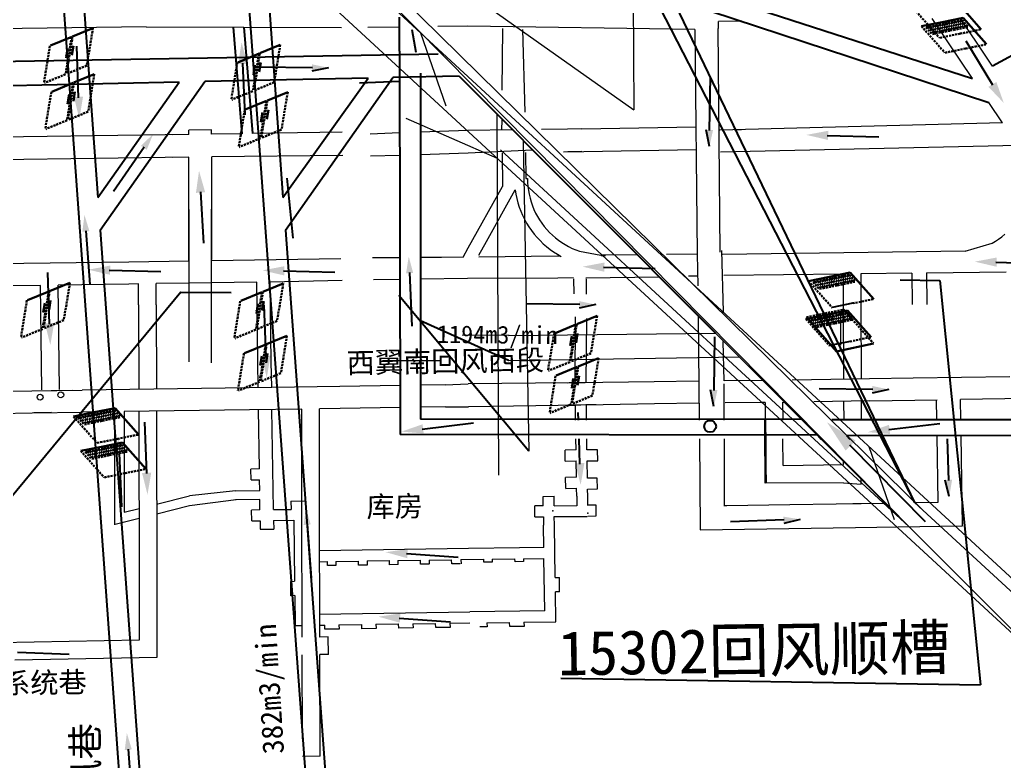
# Model space of a CAD drawing. Header units: millimetres. Extents: x 19725493 to 39459123, y 4133135 to 8271895.
# Drawn here: x 19728319 to 19728553.2, y 4135308.1 to 4135484.4 of the extents above; entities that cross this region are included whole.
import ezdxf

# ---------------------------------------------------------------- set-up
doc = ezdxf.new("R2010")
doc.units = ezdxf.units.MM
doc.linetypes.add('HIDDENX2', pattern=[0.75, 0.5, -0.25])
for name, color, linetype in [('2m等高线', 37, 'Continuous'), ('主要大巷', 7, 'Continuous'), ('图名注记', 7, 'Continuous'), ('图形修饰', 7, 'Continuous'), ('岩巷', 30, 'Continuous'), ('次要巷道注记', 7, 'Continuous'), ('煤巷', 7, 'Continuous')]:
    doc.layers.add(name, color=color, linetype=linetype)
doc.styles.add('宋体', font='')
doc.styles.get('宋体').set_extended_font_data('SimSun')
doc.linetypes.add('井田边界线', pattern='A,40,-2,[133,煤矿线型.shx,S=1,R=0,X=0,Y=0],-4', length=46)

msp = doc.modelspace()

# ---------------------------------------------------------------- hatches: boundary and pattern name
at = {"ltscale": 6}
for points in [[(19728388.53, 4135473.83), (19728388.52, 4135472.16), (19728392.49, 4135473)], [(19728483.95, 4135458.24), (19728482.27, 4135458.25), (19728483.09, 4135454.28)], [(19728347.86, 4135454.45), (19728349.25, 4135453.51), (19728350.78, 4135457.26)], [(19728333.94, 4135434.02), (19728335.61, 4135434.17), (19728334.43, 4135438.04)], [(19728410.93, 4135424.14), (19728412.61, 4135424.23), (19728411.56, 4135428.14)], [(19728452.12, 4135417.52), (19728452.12, 4135415.84), (19728456.08, 4135416.68)], [(19728521.83, 4135397.34), (19728521.82, 4135395.67), (19728525.79, 4135396.5)], [(19728484.99, 4135396.39), (19728483.32, 4135396.4), (19728484.14, 4135392.43)], [(19728515.48, 4135381.98), (19728517.84, 4135384.36), (19728511.03, 4135388.74)], [(19728341.85, 4135381.15), (19728343.52, 4135381.25), (19728342.45, 4135385.16)], [(19728540.8, 4135375.04), (19728539.13, 4135374.97), (19728540.13, 4135371.05)], [(19728386.58, 4135364.28), (19728388.25, 4135364.43), (19728387.08, 4135368.3)], [(19728500.67, 4135366.28), (19728500.74, 4135364.61), (19728504.66, 4135365.62)], [(19728344.02, 4135310.78), (19728345.69, 4135310.92), (19728344.52, 4135314.8)]]:
    msp.add_hatch(color=5, dxfattribs=at).paths.add_polyline_path(points)
at = {"layer": '2m等高线', "linetype": '井田边界线'}
for color, points in [(1, [(19728370.96, 4135473.85), (19728373.16, 4135473.95), (19728371.81, 4135479.09)]), (1, [(19728551.32, 4135469.62), (19728549.45, 4135468.48), (19728553.1, 4135464.62)]), (1, [(19728334.1, 4135466.15), (19728331.91, 4135466.06), (19728333.22, 4135460.91)]), (1, [(19728511.31, 4135455.84), (19728511.35, 4135458.03), (19728506.14, 4135457.04)]), (1, [(19728360.95, 4135443.25), (19728363.14, 4135443.4), (19728361.68, 4135448.51)]), (1, [(19728551.36, 4135425.7), (19728551.41, 4135427.89), (19728546.19, 4135426.9)]), (1, [(19728340.53, 4135423.78), (19728340.57, 4135425.98), (19728335.36, 4135424.99)]), (1, [(19728381.94, 4135423.62), (19728381.99, 4135425.82), (19728376.77, 4135424.83)]), (1, [(19728458.08, 4135424.5), (19728458.13, 4135426.7), (19728452.91, 4135425.71)]), (1, [(19728327.21, 4135412.31), (19728325.02, 4135412.22), (19728326.33, 4135407.07)]), (1, [(19728378.69, 4135404.55), (19728376.49, 4135404.46), (19728377.8, 4135399.31)]), (5, [(19728415.13, 4135386.05), (19728414.85, 4135388.23), (19728409.83, 4135386.49)]), (5, [(19728526.07, 4135385.92), (19728525.8, 4135388.1), (19728520.78, 4135386.36)]), (1, [(19728453.34, 4135379.03), (19728451.14, 4135378.94), (19728452.46, 4135373.8)]), (1, [(19728350.32, 4135376.76), (19728348.12, 4135376.67), (19728349.43, 4135371.52)]), (1, [(19728411.19, 4135356.39), (19728411.33, 4135358.58), (19728406.08, 4135357.82)]), (1, [(19728409.43, 4135341.06), (19728409.57, 4135343.25), (19728404.32, 4135342.49)])]:
    msp.add_hatch(color=color, dxfattribs=at).paths.add_polyline_path(points)

# ---------------------------------------------------------------- linework, layer by layer
at = {"lineweight": 20}
for p, q in [((19728530.53, 4135363.9, 476.13), (19728284.58, 4135612.76, 232)), ((19728534.24, 4135367.43, 476.21), (19728284.58, 4135612.76, 231.99)), ((19728831.29, 4135096.66, -476.13), (19728336.05, 4135553.58, -952.25)), ((19728565.91, 4135328.52, 497.18), (19728346.36, 4135531.08, 300.43)), ((19728412.99, 4135499.87), (19728465.07, 4135463.03, 36.96)), ((19728409.28, 4135482.66), (19728401.8, 4135482.62)), ((19728425.63, 4135482.9), (19728418.5, 4135482.82)), ((19728479.64, 4135482.13), (19728425.63, 4135482.9)), ((19728414.34, 4135481.35, -876.98), (19728420.35, 4135463.98, -876.98)), ((19728433.72, 4135458.2), (19728433.77, 4135460.65)), ((19728449.34, 4135458.43), (19728443.15, 4135458.34)), ((19728530.53, 4135363.9, 469.79), (19728433.41, 4135453.51, 382.75)), ((19728530.53, 4135363.9, 476.13), (19728433.41, 4135453.51, 382.75)), ((19728453.17, 4135453.02), (19728448.4, 4135452.95)), ((19728480.1, 4135428.69), (19728472.88, 4135428.61)), ((19728480.2, 4135428.76), (19728480.34, 4135421.15)), ((19728480.32, 4135423.43), (19728478.07, 4135423.47)), ((19728450.78, 4135422.85), (19728450.85, 4135419.27)), ((19728453.77, 4135422.79), (19728453.77, 4135419.15)), ((19728480.34, 4135421.15), (19728480.34, 4135421.15)), ((19728484.52, 4135409.89, 66.3), (19728565.91, 4135328.52, 497.18)), ((19728484.52, 4135409.89, 9.62), (19728484.52, 4135409.89, 56.28)), ((19728486.55, 4135398.58), (19728486.37, 4135407.95)), ((19728420.2, 4135397.59), (19728425.73, 4135397.88)), ((19728500.5, 4135393.5), (19728501, 4135393.43)), ((19728509.63, 4135384.8, 14.47), (19728501, 4135393.43, 20.45)), ((19728420.27, 4135392.35), (19728425.74, 4135392.38)), ((19728520.99, 4135382.94, -774.44), (19728527.01, 4135365.57, -774.44)), ((19728514.98, 4135378.66), (19728514.96, 4135379.48)), ((19728519.19, 4135374.03), (19728519.19, 4135375.24)), ((19728519.2, 4135369.43), (19728519.2, 4135369.43)), ((19728531.86, 4135369.62, 19.77), (19728531.86, 4135369.62, 145.74)), ((19729029.81, 4134911.01, 952.25), (19728531.86, 4135369.62, 473.93)), ((19728531.86, 4135369.62, 181.97), (19728531.86, 4135369.62, 473.93)), ((19728531.86, 4135369.62, 149.93), (19728531.86, 4135369.62, 181.97)), ((19728530.53, 4135363.9, 469.79), (19728530.53, 4135363.9, 476.13)), ((19728437.93, 4135358.86), (19728425.76, 4135358.71)), ((19728443.91, 4135343.85), (19728426.07, 4135343.62))]:
    msp.add_line(p, q, dxfattribs=at)
for p, q in [((19728424.02, 4135579.17), (19728531.86, 4135369.62, 149.93)), ((19728431.18, 4135579.12), (19728531.86, 4135369.62, 145.74)), ((19728389.84, 4135520.83, -1.96), (19728545.67, 4135470.47)), ((19728392.79, 4135516.3), (19728549.52, 4135464.76)), ((19728597.41, 4135499.08), (19728550.43, 4135473.41)), ((19728329, 4135494.27), (19728347.29, 4135241.61)), ((19728333.82, 4135494.36), (19728337.6, 4135442.16)), ((19728373.05, 4135494.27), (19728391.91, 4135238.44)), ((19728377.87, 4135494.36), (19728381.65, 4135442.16)), ((19728409.36, 4135476.96), (19728409.35, 4135485.02)), ((19728442.26, 4135484.24, 36.96), (19728442.26, 4135484.24, 36.96)), ((19728371.94, 4135457.33), (19728369.87, 4135482.7)), ((19728374.46, 4135457.37), (19728372.39, 4135482.69)), ((19728413.33, 4135476.66), (19728412.39, 4135482.02, -0.99)), ((19728409.36, 4135476.96), (19728409.52, 4135385.82)), ((19728418.54, 4135476.25), (19727787.84, 4135465.34)), ((19728401.89, 4135470.55), (19728363.08, 4135469.71)), ((19728381.65, 4135442.16), (19728401.89, 4135470.55)), ((19728382.21, 4135434.39), (19728407.81, 4135470.68)), ((19728399.85, 4135469.42), (19728409.38, 4135469.79)), ((19728423.56, 4135471.02), (19728407.81, 4135470.68)), ((19728414.39, 4135471.73), (19728414.39, 4135389.41)), ((19728423.56, 4135471.02), (19728484.52, 4135409.89, 56.28)), ((19728356.95, 4135469.58), (19728231.76, 4135466.87)), ((19728337.6, 4135442.16), (19728356.95, 4135469.58)), ((19728338.17, 4135434.39), (19728363.08, 4135469.71)), ((19728384.11, 4135432.45), (19728382.61, 4135446.79)), ((19728338.17, 4135434.39), (19728351.68, 4135247.89)), ((19728382.21, 4135434.39), (19728395.34, 4135255.51)), ((19728528.47, 4135422.6), (19728537.92, 4135422.45)), ((19728537.92, 4135422.45), (19728547.57, 4135326.29)), ((19728357.35, 4135419.62), (19728302.34, 4135353.23)), ((19728357.35, 4135419.62), (19728369.35, 4135419.55)), ((19728440.13, 4135381.84, 36.96), (19728409.21, 4135418.82)), ((19728517.19, 4135417), (19728512.24, 4135415.99)), ((19728435.26, 4135403.38, 9.62), (19728414.39, 4135412.81)), ((19728516.58, 4135407.95), (19728511.63, 4135406.95)), ((19728501, 4135393.43), (19728528.1, 4135366.34, 23.03)), ((19728505.06, 4135389.37), (19728414.39, 4135389.41)), ((19728572.96, 4135389.34), (19728512.23, 4135389.29)), ((19728508.88, 4135385.61), (19728409.52, 4135385.82)), ((19728508.88, 4135385.61), (19728509.69, 4135384.72, -15.31)), ((19728515.67, 4135385.59), (19728516.47, 4135384.73, -15.63)), ((19728795.55, 4135385.01), (19728515.67, 4135385.59)), ((19728447.7, 4135327.84), (19728547.57, 4135326.29))]:
    msp.add_line(p, q)
at = {"linetype": 'HIDDENX2', "lineweight": 30}
for p, q in [((19728532.22, 4135486.44), (19728537.81, 4135480.13)), ((19728543.19, 4135484.36), (19728538.96, 4135483.5)), ((19728540.56, 4135483.83), (19728542.02, 4135482.17)), ((19728541.08, 4135483.93), (19728542.54, 4135482.28)), ((19728541.62, 4135484.04), (19728543.08, 4135482.39)), ((19728542.11, 4135484.14), (19728543.57, 4135482.49)), ((19728542.67, 4135484.25), (19728544.14, 4135482.6)), ((19728543.19, 4135484.36), (19728544.65, 4135482.7)), ((19728533.5, 4135482.88), (19728539.09, 4135476.58)), ((19728538.82, 4135483.47), (19728534.59, 4135482.62)), ((19728534.59, 4135482.62), (19728536.05, 4135480.97)), ((19728535.09, 4135482.72), (19728536.55, 4135481.07)), ((19728535.68, 4135482.84), (19728537.14, 4135481.19)), ((19728540.28, 4135481.82), (19728536.05, 4135480.97)), ((19728536.11, 4135482.93), (19728537.58, 4135481.28)), ((19728536.7, 4135483.05), (19728538.17, 4135481.39)), ((19728537.28, 4135483.16), (19728538.74, 4135481.51)), ((19728537.78, 4135483.26), (19728539.24, 4135481.61)), ((19728538.33, 4135483.38), (19728539.79, 4135481.72)), ((19728538.82, 4135483.47), (19728540.28, 4135481.82)), ((19728538.96, 4135483.5), (19728540.42, 4135481.85)), ((19728539.47, 4135483.61), (19728540.94, 4135481.95)), ((19728540.01, 4135483.71), (19728541.47, 4135482.06)), ((19728544.51, 4135482.68), (19728540.28, 4135481.82)), ((19728547.58, 4135482.1), (19728542.76, 4135481.13)), ((19728542.76, 4135481.13), (19728537.81, 4135480.13)), ((19728544.04, 4135477.58), (19728539.09, 4135476.58)), ((19728548.86, 4135478.55), (19728544.04, 4135477.58)), ((19728516.35, 4135423.78), (19728512.11, 4135422.92)), ((19728512.63, 4135423.02), (19728514.09, 4135421.37)), ((19728513.16, 4135423.13), (19728514.62, 4135421.48)), ((19728513.71, 4135423.24), (19728515.18, 4135421.59)), ((19728514.23, 4135423.35), (19728515.69, 4135421.7)), ((19728514.77, 4135423.46), (19728516.23, 4135421.81)), ((19728515.27, 4135423.56), (19728516.73, 4135421.91)), ((19728515.83, 4135423.67), (19728517.29, 4135422.02)), ((19728516.35, 4135423.78), (19728517.81, 4135422.12)), ((19728506.66, 4135422.3), (19728512.24, 4135415.99)), ((19728511.97, 4135422.89), (19728507.74, 4135422.04)), ((19728507.74, 4135422.04), (19728509.2, 4135420.39)), ((19728508.24, 4135422.14), (19728509.71, 4135420.49)), ((19728508.84, 4135422.26), (19728510.3, 4135420.61)), ((19728513.44, 4135421.24), (19728509.2, 4135420.39)), ((19728509.27, 4135422.35), (19728510.73, 4135420.69)), ((19728509.86, 4135422.47), (19728511.32, 4135420.81)), ((19728510.43, 4135422.58), (19728511.89, 4135420.93)), ((19728510.93, 4135422.68), (19728512.39, 4135421.03)), ((19728511.49, 4135422.79), (19728512.95, 4135421.14)), ((19728511.97, 4135422.89), (19728513.44, 4135421.24)), ((19728512.11, 4135422.92), (19728513.58, 4135421.27)), ((19728517.67, 4135422.1), (19728513.44, 4135421.24)), ((19728522.01, 4135417.97), (19728517.19, 4135417)), ((19728506.17, 4135413.68), (19728514.98, 4135415.52)), ((19728511.36, 4135413.85), (19728507.13, 4135412.99)), ((19728510.32, 4135413.64), (19728511.78, 4135411.99)), ((19728510.87, 4135413.75), (19728512.34, 4135412.1)), ((19728511.36, 4135413.85), (19728512.82, 4135412.2)), ((19728515.73, 4135414.73), (19728511.5, 4135413.88)), ((19728511.5, 4135413.88), (19728512.96, 4135412.22)), ((19728512.01, 4135413.98), (19728513.48, 4135412.33)), ((19728512.23, 4135413.17), (19728512.49, 4135413.8)), ((19728512.55, 4135414.09), (19728514.01, 4135412.44)), ((19728513.1, 4135414.2), (19728514.56, 4135412.55)), ((19728513.62, 4135414.3), (19728515.08, 4135412.65)), ((19728514.16, 4135414.41), (19728515.62, 4135412.76)), ((19728514.65, 4135414.51), (19728516.12, 4135412.86)), ((19728514.98, 4135415.52), (19728522.12, 4135407.42)), ((19728515.22, 4135414.63), (19728516.68, 4135412.98)), ((19728515.73, 4135414.73), (19728517.2, 4135413.08)), ((19728506.04, 4135413.26), (19728511.63, 4135406.95)), ((19728507.13, 4135412.99), (19728508.59, 4135411.34)), ((19728507.63, 4135413.1), (19728509.09, 4135411.44)), ((19728508.22, 4135413.21), (19728509.69, 4135411.56)), ((19728512.82, 4135412.2), (19728508.59, 4135411.34)), ((19728508.66, 4135413.3), (19728510.12, 4135411.65)), ((19728509.24, 4135413.42), (19728510.71, 4135411.77)), ((19728509.82, 4135413.54), (19728511.28, 4135411.88)), ((19728510.13, 4135412.73), (19728512.99, 4135413.33)), ((19728510.91, 4135412.89), (19728511.16, 4135413.52)), ((19728517.06, 4135413.05), (19728512.82, 4135412.2)), ((19728521.4, 4135408.92), (19728516.58, 4135407.95)), ((19728337.14, 4135390.69), (19728332.91, 4135389.83)), ((19728334.44, 4135390.14), (19728335.9, 4135388.49)), ((19728335.03, 4135390.26), (19728336.49, 4135388.61)), ((19728335.6, 4135390.37), (19728337.06, 4135388.72)), ((19728336.1, 4135390.47), (19728337.56, 4135388.82)), ((19728336.66, 4135390.59), (19728338.12, 4135388.93)), ((19728337.14, 4135390.69), (19728338.61, 4135389.03)), ((19728341.52, 4135391.57), (19728337.28, 4135390.71)), ((19728337.28, 4135390.71), (19728338.75, 4135389.06)), ((19728337.8, 4135390.82), (19728339.26, 4135389.16)), ((19728338.33, 4135390.93), (19728339.79, 4135389.27)), ((19728338.88, 4135391.04), (19728340.35, 4135389.38)), ((19728339.4, 4135391.14), (19728340.86, 4135389.49)), ((19728339.94, 4135391.25), (19728341.4, 4135389.6)), ((19728340.44, 4135391.35), (19728341.9, 4135389.7)), ((19728341, 4135391.46), (19728342.46, 4135389.81)), ((19728341.52, 4135391.57), (19728342.98, 4135389.92)), ((19728331.83, 4135390.09), (19728337.41, 4135383.79)), ((19728332.91, 4135389.83), (19728334.37, 4135388.18)), ((19728333.41, 4135389.93), (19728334.88, 4135388.28)), ((19728334.01, 4135390.05), (19728335.47, 4135388.4)), ((19728338.61, 4135389.03), (19728334.37, 4135388.18)), ((19728342.84, 4135389.89), (19728338.61, 4135389.03)), ((19728347.18, 4135385.76), (19728342.36, 4135384.79)), ((19728342.36, 4135384.79), (19728337.41, 4135383.79)), ((19728343.23, 4135383.38), (19728339, 4135382.53)), ((19728342.15, 4135383.17), (19728343.62, 4135381.51)), ((19728342.72, 4135383.28), (19728344.18, 4135381.63)), ((19728343.23, 4135383.38), (19728344.69, 4135381.73)), ((19728333.54, 4135381.91), (19728339.13, 4135375.6)), ((19728338.86, 4135382.5), (19728334.63, 4135381.65)), ((19728334.63, 4135381.65), (19728336.09, 4135379.99)), ((19728335.13, 4135381.75), (19728336.59, 4135380.1)), ((19728335.72, 4135381.87), (19728337.18, 4135380.22)), ((19728340.32, 4135380.85), (19728336.09, 4135379.99)), ((19728336.16, 4135381.96), (19728337.62, 4135380.3)), ((19728336.74, 4135382.07), (19728338.21, 4135380.42)), ((19728337.32, 4135382.19), (19728338.78, 4135380.54)), ((19728337.82, 4135382.29), (19728339.28, 4135380.64)), ((19728338.37, 4135382.4), (19728339.84, 4135380.75)), ((19728338.86, 4135382.5), (19728340.32, 4135380.85)), ((19728339, 4135382.53), (19728340.46, 4135380.88)), ((19728339.51, 4135382.63), (19728340.98, 4135380.98)), ((19728340.05, 4135382.74), (19728341.51, 4135381.09)), ((19728344.56, 4135381.7), (19728340.32, 4135380.85)), ((19728340.6, 4135382.85), (19728342.06, 4135381.2)), ((19728341.12, 4135382.96), (19728342.58, 4135381.3)), ((19728341.66, 4135383.07), (19728343.12, 4135381.41)), ((19728344.08, 4135376.6), (19728339.13, 4135375.6)), ((19728348.9, 4135377.58), (19728344.08, 4135376.6))]:
    msp.add_line(p, q, dxfattribs=at)
at = {"lineweight": 30}
for p, q in [((19728542.13, 4135488.44), (19728547.72, 4135482.13)), ((19728538.46, 4135483.88), (19728533.5, 4135482.88)), ((19728543.41, 4135484.89), (19728538.46, 4135483.88)), ((19728543.41, 4135484.89), (19728549, 4135478.58)), ((19728511.61, 4135423.3), (19728506.66, 4135422.3)), ((19728516.57, 4135424.3), (19728511.61, 4135423.3)), ((19728516.57, 4135424.3), (19728522.15, 4135418)), ((19728511, 4135414.26), (19728506.04, 4135413.26)), ((19728513.31, 4135405.57), (19728506.17, 4135413.68)), ((19728515.95, 4135415.26), (19728511, 4135414.26)), ((19728515.95, 4135415.26), (19728521.54, 4135408.95)), ((19728513.31, 4135405.57), (19728522.12, 4135407.42)), ((19728336.78, 4135391.1), (19728331.83, 4135390.09)), ((19728341.74, 4135392.1), (19728336.78, 4135391.1)), ((19728341.74, 4135392.1), (19728347.32, 4135385.79)), ((19728343.45, 4135383.91), (19728338.5, 4135382.91)), ((19728343.45, 4135383.91), (19728349.04, 4135377.6)), ((19728338.5, 4135382.91), (19728333.54, 4135381.91))]:
    msp.add_line(p, q, dxfattribs=at)
at = {"color": 3, "lineweight": 30}
for p, q in [((19728331.6, 4135480.43), (19728336.44, 4135482.42)), ((19728326.35, 4135478.27), (19728331.39, 4135480.34)), ((19728330.43, 4135477.57), (19728330.07, 4135475.33)), ((19728330.32, 4135476.88), (19728330.12, 4135476.85)), ((19728331.83, 4135478.24), (19728331.46, 4135476)), ((19728331.73, 4135477.62), (19728331.53, 4135477.58)), ((19728376.16, 4135476.45), (19728381, 4135478.44)), ((19728330.15, 4135475.84), (19728329.95, 4135475.8)), ((19728331.56, 4135476.57), (19728331.36, 4135476.54)), ((19728370.9, 4135474.29), (19728375.95, 4135476.36)), ((19728374.99, 4135473.59), (19728374.62, 4135471.35)), ((19728374.88, 4135472.9), (19728374.68, 4135472.87)), ((19728376.11, 4135472.59), (19728375.92, 4135472.55)), ((19728376.39, 4135474.26), (19728376.02, 4135472.02)), ((19728376.29, 4135473.64), (19728376.09, 4135473.6)), ((19728331.94, 4135469.48), (19728336.77, 4135471.46)), ((19728374.71, 4135471.86), (19728374.51, 4135471.82)), ((19728326.68, 4135467.32), (19728331.73, 4135469.39)), ((19728330.77, 4135466.62), (19728330.4, 4135464.38)), ((19728330.65, 4135465.93), (19728330.46, 4135465.9)), ((19728331.89, 4135465.61), (19728331.7, 4135465.58)), ((19728332.17, 4135467.29), (19728331.8, 4135465.04)), ((19728332.06, 4135466.66), (19728331.87, 4135466.63)), ((19728372.68, 4135463.05), (19728377.73, 4135465.12)), ((19728377.94, 4135465.21), (19728382.77, 4135467.19)), ((19728330.48, 4135464.88), (19728330.29, 4135464.85)), ((19728378.17, 4135463.02), (19728377.8, 4135460.77)), ((19728376.48, 4135460.61), (19728376.29, 4135460.58)), ((19728376.77, 4135462.35), (19728376.4, 4135460.11)), ((19728376.65, 4135461.66), (19728376.46, 4135461.62)), ((19728377.89, 4135461.34), (19728377.7, 4135461.31)), ((19728378.06, 4135462.39), (19728377.87, 4135462.36)), ((19728326.14, 4135419.88), (19728330.97, 4135421.87)), ((19728376.87, 4135419.71), (19728381.71, 4135421.7)), ((19728320.88, 4135417.73), (19728325.93, 4135419.8)), ((19728371.62, 4135417.55), (19728376.66, 4135419.62)), ((19728324.97, 4135417.03), (19728324.6, 4135414.78)), ((19728324.85, 4135416.34), (19728324.66, 4135416.3)), ((19728326.09, 4135416.02), (19728325.9, 4135415.99)), ((19728326.36, 4135417.7), (19728326, 4135415.45)), ((19728326.26, 4135417.07), (19728326.07, 4135417.04)), ((19728375.7, 4135416.85), (19728375.34, 4135414.61)), ((19728375.59, 4135416.16), (19728375.4, 4135416.13)), ((19728377.1, 4135417.52), (19728376.73, 4135415.28)), ((19728377, 4135416.9), (19728376.8, 4135416.86)), ((19728324.68, 4135415.29), (19728324.49, 4135415.26)), ((19728375.42, 4135415.12), (19728375.22, 4135415.08)), ((19728376.83, 4135415.85), (19728376.63, 4135415.82)), ((19728451.51, 4135412.01), (19728456.35, 4135414)), ((19728446.26, 4135409.85), (19728451.3, 4135411.93)), ((19728377.76, 4135407.28), (19728382.6, 4135409.27)), ((19728450.34, 4135409.16), (19728449.98, 4135406.91)), ((19728451.74, 4135409.82), (19728451.37, 4135407.58)), ((19728451.64, 4135409.2), (19728451.44, 4135409.17)), ((19728372.5, 4135405.13), (19728377.55, 4135407.2)), ((19728450.06, 4135407.42), (19728449.86, 4135407.39)), ((19728450.23, 4135408.46), (19728450.04, 4135408.43)), ((19728451.47, 4135408.15), (19728451.27, 4135408.12)), ((19728376.59, 4135404.43), (19728376.22, 4135402.18)), ((19728377.99, 4135405.1), (19728377.62, 4135402.85)), ((19728377.89, 4135404.47), (19728377.69, 4135404.44)), ((19728376.31, 4135402.69), (19728376.11, 4135402.66)), ((19728376.48, 4135403.74), (19728376.28, 4135403.7)), ((19728377.72, 4135403.42), (19728377.52, 4135403.39)), ((19728446.62, 4135399.8), (19728451.66, 4135401.87)), ((19728451.87, 4135401.95), (19728456.71, 4135403.94)), ((19728452.1, 4135399.77), (19728451.74, 4135397.52)), ((19728450.42, 4135397.36), (19728450.23, 4135397.33)), ((19728450.7, 4135399.1), (19728450.34, 4135396.85)), ((19728450.59, 4135398.41), (19728450.4, 4135398.37)), ((19728451.83, 4135398.09), (19728451.63, 4135398.06)), ((19728452, 4135399.14), (19728451.81, 4135399.11))]:
    msp.add_line(p, q, dxfattribs=at)
at = {"color": 3, "linetype": 'HIDDENX2', "lineweight": 30}
for p, q in [((19728336.44, 4135482.42), (19728334.99, 4135473.53)), ((19728331.39, 4135480.34), (19728329.94, 4135471.46)), ((19728331.6, 4135480.43), (19728330.15, 4135471.55)), ((19728326.22, 4135478.25), (19728324.77, 4135469.37)), ((19728381, 4135478.44), (19728379.55, 4135469.55)), ((19728375.95, 4135476.36), (19728374.5, 4135467.48)), ((19728376.16, 4135476.45), (19728374.71, 4135467.57)), ((19728334.99, 4135473.53), (19728330.15, 4135471.55)), ((19728370.78, 4135474.27), (19728369.33, 4135465.39)), ((19728329.94, 4135471.46), (19728324.9, 4135469.39)), ((19728336.77, 4135471.46), (19728335.32, 4135462.58)), ((19728331.73, 4135469.39), (19728330.28, 4135460.51)), ((19728331.94, 4135469.48), (19728330.49, 4135460.59)), ((19728374.5, 4135467.48), (19728369.45, 4135465.41)), ((19728379.55, 4135469.55), (19728374.71, 4135467.57)), ((19728326.56, 4135467.3), (19728325.1, 4135458.42)), ((19728377.73, 4135465.12), (19728376.28, 4135456.24)), ((19728377.94, 4135465.21), (19728376.49, 4135456.32)), ((19728382.77, 4135467.19), (19728381.32, 4135458.31)), ((19728372.56, 4135463.03), (19728371.11, 4135454.15)), ((19728330.28, 4135460.51), (19728325.23, 4135458.43)), ((19728335.32, 4135462.58), (19728330.49, 4135460.59)), ((19728381.32, 4135458.31), (19728376.49, 4135456.32)), ((19728376.28, 4135456.24), (19728371.23, 4135454.16)), ((19728330.97, 4135421.87), (19728329.52, 4135412.99)), ((19728381.71, 4135421.7), (19728380.26, 4135412.81)), ((19728325.93, 4135419.8), (19728324.48, 4135410.92)), ((19728326.14, 4135419.88), (19728324.69, 4135411)), ((19728376.66, 4135419.62), (19728375.21, 4135410.74)), ((19728376.87, 4135419.71), (19728375.42, 4135410.83)), ((19728320.75, 4135417.71), (19728319.3, 4135408.82)), ((19728371.49, 4135417.53), (19728370.04, 4135408.65)), ((19728456.35, 4135414), (19728454.9, 4135405.12)), ((19728329.52, 4135412.99), (19728324.69, 4135411)), ((19728380.26, 4135412.81), (19728375.42, 4135410.83)), ((19728451.3, 4135411.93), (19728449.85, 4135403.04)), ((19728451.51, 4135412.01), (19728450.06, 4135403.13)), ((19728324.48, 4135410.92), (19728319.43, 4135408.84)), ((19728375.21, 4135410.74), (19728370.17, 4135408.67)), ((19728382.6, 4135409.27), (19728381.15, 4135400.39)), ((19728446.13, 4135409.84), (19728444.68, 4135400.95)), ((19728377.55, 4135407.2), (19728376.1, 4135398.32)), ((19728377.76, 4135407.28), (19728376.31, 4135398.4)), ((19728372.38, 4135405.11), (19728370.93, 4135396.22)), ((19728454.9, 4135405.12), (19728450.06, 4135403.13)), ((19728449.85, 4135403.04), (19728444.81, 4135400.97)), ((19728451.66, 4135401.87), (19728450.21, 4135392.99)), ((19728451.87, 4135401.95), (19728450.42, 4135393.07)), ((19728456.71, 4135403.94), (19728455.26, 4135395.06)), ((19728381.15, 4135400.39), (19728376.31, 4135398.4)), ((19728446.49, 4135399.78), (19728445.04, 4135390.89)), ((19728376.1, 4135398.32), (19728371.05, 4135396.24)), ((19728455.26, 4135395.06), (19728450.42, 4135393.07)), ((19728450.21, 4135392.99), (19728445.17, 4135390.91))]:
    msp.add_line(p, q, dxfattribs=at)
at = {"color": 5, "ltscale": 6}
for p, q in [((19728392.49, 4135473), (19728388.52, 4135472.16)), ((19728483.09, 4135454.28), (19728482.27, 4135458.25)), ((19728456.08, 4135416.68), (19728452.12, 4135415.84)), ((19728484.14, 4135392.43), (19728483.32, 4135396.4)), ((19728525.79, 4135396.5), (19728521.82, 4135395.67)), ((19728540.13, 4135371.05), (19728539.13, 4135374.97)), ((19728504.66, 4135365.62), (19728500.74, 4135364.61))]:
    msp.add_line(p, q, dxfattribs=at)
msp.add_circle((19728483.25, 4135387.74), 1.4)
at = {"layer": '2m等高线', "color": 1, "linetype": '井田边界线'}
for p, q in [((19728550.52, 4135468.89), (19728544.16, 4135479.37)), ((19728333.04, 4135465.89), (19728332.61, 4135478.15)), ((19728372.02, 4135474.11), (19728372.55, 4135461.85)), ((19728511.12, 4135456.91), (19728523.38, 4135456.58)), ((19728362, 4135443.53), (19728362.78, 4135431.29)), ((19728457.9, 4135425.57), (19728470.15, 4135425.25)), ((19728551.18, 4135426.77), (19728563.44, 4135426.44)), ((19728326.15, 4135412.06), (19728325.72, 4135424.31)), ((19728340.34, 4135424.85), (19728352.6, 4135424.53)), ((19728381.76, 4135424.7), (19728394.02, 4135424.37)), ((19728377.63, 4135404.3), (19728377.19, 4135416.55)), ((19728451.91, 4135389.2), (19728451.84, 4135391.03)), ((19728349.26, 4135376.5), (19728348.82, 4135388.76)), ((19728452.28, 4135378.78), (19728452.07, 4135384.8)), ((19728411.05, 4135357.47), (19728423.29, 4135356.61)), ((19728409.29, 4135342.14), (19728421.53, 4135341.28)), ((19728318.51, 4135334.05), (19728330.76, 4135333.6))]:
    msp.add_line(p, q, dxfattribs=at)
at = {"layer": '2m等高线', "color": 5, "linetype": '井田边界线'}
for p, q in [((19728388.68, 4135473.02), (19728375.88, 4135473.17)), ((19728483.13, 4135458.08), (19728483.33, 4135470.88)), ((19728348.63, 4135454.12), (19728341.32, 4135443.62)), ((19728334.74, 4135434.25), (19728335.69, 4135421.48)), ((19728411.74, 4135424.34), (19728412.28, 4135411.55)), ((19728452.28, 4135416.7), (19728439.47, 4135416.86)), ((19728484.18, 4135396.23), (19728484.38, 4135409.03)), ((19728521.98, 4135396.53), (19728509.18, 4135396.68)), ((19728414.78, 4135387.09), (19728426.96, 4135388.56)), ((19728525.73, 4135386.96), (19728537.91, 4135388.43)), ((19728516.4, 4135383.36, 51.41), (19728534.4, 4135365.15, 51.41)), ((19728539.99, 4135374.85), (19728539.68, 4135384.8)), ((19728342.65, 4135381.36), (19728343.25, 4135368.57)), ((19728387.38, 4135364.51), (19728388.33, 4135351.74)), ((19728500.86, 4135365.48), (19728488.07, 4135365.06)), ((19728344.82, 4135311.01), (19728345.77, 4135298.24))]:
    msp.add_line(p, q, dxfattribs=at)
at = {"layer": '图名注记', "color": 0, "lineweight": 20}
for p, q in [((19728452.67, 4135458.48), (19728449.34, 4135458.43)), ((19728479.85, 4135458.86), (19728452.72, 4135458.41)), ((19728479.92, 4135453.46), (19728453.17, 4135453.02)), ((19728452.75, 4135453.08), (19728449.41, 4135453.03))]:
    msp.add_line(p, q, dxfattribs=at)
at = {"layer": '图形修饰', "color": 0, "lineweight": 20}
msp.add_line((19728384.57, 4135340.4), (19728386.12, 4135340.4), dxfattribs=at)
for centre in [(19728323.88, 4135394.68), (19728328.8, 4135395.23)]:
    msp.add_circle(centre, 0.7, dxfattribs=at)
at = {"layer": '岩巷', "color": 0, "lineweight": 20}
for p, q in [((19728464.98, 4135489.4, 36.96), (19728465.07, 4135463.03, 36.96)), ((19728490.81, 4135484.06), (19728485.22, 4135483.98)), ((19728485.25, 4135482.38), (19728485.23, 4135483.98)), ((19728433.85, 4135482.34), (19728433.73, 4135467.69)), ((19728438.64, 4135482.14), (19728439.2, 4135462.48)), ((19728485.67, 4135429.14), (19728485.14, 4135482.31)), ((19728432.48, 4135461.98, 36.96), (19728432.94, 4135376.1, 36.96)), ((19728490.71, 4135458.26), (19728488.95, 4135458.23)), ((19728438.81, 4135455.65, 36.96), (19728440.13, 4135381.84, 36.96)), ((19728433.76, 4135452.8), (19728433.88, 4135444.76)), ((19728439.36, 4135452.88), (19728439.45, 4135446.69)), ((19728439.8, 4135446.7), (19728439.83, 4135445.75)), ((19728425.73, 4135430.21), (19728433.88, 4135444.76)), ((19728439.83, 4135445.75), (19728439.9, 4135444.8)), ((19728439.9, 4135444.8), (19728440.02, 4135443.86)), ((19728430.04, 4135431.73), (19728436.87, 4135443.96)), ((19728436.87, 4135443.96), (19728437.03, 4135442.92)), ((19728437.03, 4135442.92), (19728437.25, 4135441.89)), ((19728437.25, 4135441.89), (19728437.52, 4135440.88)), ((19728440.02, 4135443.86), (19728440.19, 4135442.93)), ((19728440.19, 4135442.93), (19728440.41, 4135442.01)), ((19728440.41, 4135442.01), (19728440.67, 4135441.1)), ((19728437.52, 4135440.88), (19728437.84, 4135439.87)), ((19728437.84, 4135439.87), (19728438.21, 4135438.89)), ((19728440.67, 4135441.1), (19728440.99, 4135440.21)), ((19728440.99, 4135440.21), (19728441.34, 4135439.33)), ((19728441.34, 4135439.33), (19728441.75, 4135438.47)), ((19728438.21, 4135438.89), (19728438.63, 4135437.93)), ((19728438.63, 4135437.93), (19728439.1, 4135436.98)), ((19728439.1, 4135436.98), (19728439.61, 4135436.06)), ((19728441.75, 4135438.47), (19728442.19, 4135437.64)), ((19728442.19, 4135437.64), (19728442.68, 4135436.82)), ((19728439.61, 4135436.06), (19728440.16, 4135435.17)), ((19728440.16, 4135435.17), (19728440.76, 4135434.31)), ((19728442.68, 4135436.82), (19728443.21, 4135436.04)), ((19728443.21, 4135436.04), (19728443.78, 4135435.28)), ((19728443.78, 4135435.28), (19728444.39, 4135434.56)), ((19728440.76, 4135434.31), (19728441.4, 4135433.47)), ((19728441.4, 4135433.47), (19728442.08, 4135432.67)), ((19728442.08, 4135432.67), (19728442.8, 4135431.9)), ((19728444.39, 4135434.56), (19728445.04, 4135433.86)), ((19728445.04, 4135433.86), (19728445.72, 4135433.2)), ((19728445.72, 4135433.2), (19728446.43, 4135432.58)), ((19728446.43, 4135432.58), (19728447.18, 4135432)), ((19728424.49, 4135427.94), (19728425.73, 4135430.21)), ((19728428.21, 4135428.44), (19728430.04, 4135431.73)), ((19728442.8, 4135431.9), (19728443.56, 4135431.17)), ((19728443.56, 4135431.17), (19728444.35, 4135430.48)), ((19728444.35, 4135430.48), (19728445.17, 4135429.83)), ((19728447.18, 4135432), (19728447.95, 4135431.45)), ((19728447.95, 4135431.45), (19728448.75, 4135430.95)), ((19728448.75, 4135430.95), (19728449.58, 4135430.48)), ((19728449.58, 4135430.48), (19728450.43, 4135430.06)), ((19728450.43, 4135430.06), (19728451.3, 4135429.69)), ((19728543.92, 4135429.38), (19728550.29, 4135431.33)), ((19728409.44, 4135427.84), (19728402.93, 4135427.82)), ((19728419.34, 4135427.88), (19728414.39, 4135427.86)), ((19728424.49, 4135427.94), (19728419.34, 4135427.88)), ((19728446.98, 4135428.22), (19728428.25, 4135428.01)), ((19728445.17, 4135429.83), (19728446.03, 4135429.22)), ((19728446.03, 4135429.22), (19728446.91, 4135428.65)), ((19728446.91, 4135428.65), (19728447.83, 4135428.13)), ((19728447.67, 4135428.23), (19728446.98, 4135428.22)), ((19728451.3, 4135429.69), (19728452.19, 4135429.36)), ((19728452.19, 4135429.36), (19728457.22, 4135428.41)), ((19728465.92, 4135428.5), (19728457.3, 4135428.43)), ((19728457.31, 4135428.39), (19728457.84, 4135428.38)), ((19728457.84, 4135428.38), (19728458.37, 4135428.38)), ((19728485.92, 4135429.54), (19728486.37, 4135414.98)), ((19728543.92, 4135429.38), (19728486.15, 4135428.6)), ((19728344.95, 4135426.82), (19728312.3, 4135426.35)), ((19728359.32, 4135427.02), (19728344.95, 4135426.82)), ((19728395.39, 4135427.58), (19728364.68, 4135427.1)), ((19728447.05, 4135422.98), (19728425.5, 4135422.91)), ((19728450.77, 4135423.03), (19728447.05, 4135422.98)), ((19728471.16, 4135423.24), (19728453.66, 4135422.95)), ((19728514.89, 4135423.95), (19728486.48, 4135423.58)), ((19728514.89, 4135423.95), (19728514.91, 4135416.08)), ((19728531.19, 4135424.18), (19728519.09, 4135424.01)), ((19728519.09, 4135424.01), (19728519.11, 4135416.09)), ((19728531.19, 4135424.18), (19728531.3, 4135416.75)), ((19728534.73, 4135424.23), (19728553.62, 4135424.5)), ((19728534.73, 4135424.23), (19728534.81, 4135416.7)), ((19728323.94, 4135421.27), (19728312.38, 4135421.11)), ((19728324.3, 4135396.41), (19728323.94, 4135421.27)), ((19728345.02, 4135421.58), (19728328.14, 4135421.33)), ((19728328.49, 4135396.47), (19728328.14, 4135421.33)), ((19728347.3, 4135421.61), (19728345.02, 4135421.58)), ((19728347.31, 4135416.64), (19728347.3, 4135421.61)), ((19728359.33, 4135421.78), (19728351.5, 4135421.67)), ((19728351.51, 4135416.64), (19728351.5, 4135421.67)), ((19728375.4, 4135422.01), (19728359.33, 4135421.78)), ((19728375.67, 4135403.01), (19728375.4, 4135422.01)), ((19728395.7, 4135422.46), (19728378.6, 4135422.06)), ((19728378.87, 4135403.06), (19728378.6, 4135422.06)), ((19728409.45, 4135422.65), (19728403.17, 4135422.55)), ((19728425.5, 4135422.91), (19728414.39, 4135422.73)), ((19728347.31, 4135416.64), (19728347.35, 4135396.55)), ((19728351.51, 4135416.64), (19728351.55, 4135396.61)), ((19728514.91, 4135416.08), (19728514.94, 4135398.95)), ((19728519.11, 4135416.35), (19728519.14, 4135399.01)), ((19728514.28, 4135414.91), (19728514.29, 4135407.04)), ((19728435.44, 4135409.35, 9.62), (19728424.24, 4135409.43, 9.62)), ((19728435.3, 4135409.36, 9.62), (19728484.52, 4135409.89, 9.62)), ((19728435.26, 4135403.38, 9.62), (19728490.26, 4135404.29, 9.62)), ((19728375.76, 4135396.95), (19728375.67, 4135403.01)), ((19728378.96, 4135397), (19728378.87, 4135403.06)), ((19728419.17, 4135403.29, 9.62), (19728405.29, 4135403.32, 9.62)), ((19728554.53, 4135399.51), (19728531.55, 4135399.19)), ((19728395.2, 4135397.23), (19728373.6, 4135396.92)), ((19728409.5, 4135397.44), (19728395.2, 4135397.23)), ((19728420.2, 4135397.59), (19728414.39, 4135397.51)), ((19728453.54, 4135398.07), (19728449.3, 4135398.01)), ((19728486.52, 4135397.89), (19728486.54, 4135389.2)), ((19728531.55, 4135399.19), (19728521.14, 4135399.04)), ((19728313.91, 4135396.07), (19728321.91, 4135396.18)), ((19728321.91, 4135396.18), (19728333.91, 4135396.35)), ((19728326.54, 4135396.25), (19728331.54, 4135396.32)), ((19728373.6, 4135396.92), (19728333.91, 4135396.35)), ((19728448.93, 4135392.76), (19728451.21, 4135392.8)), ((19728453.61, 4135392.83), (19728449.37, 4135392.77)), ((19728451.26, 4135389.2), (19728451.21, 4135392.8)), ((19728453.8, 4135392.91), (19728456.16, 4135392.95)), ((19728453.86, 4135389.2), (19728453.81, 4135392.83)), ((19728514.95, 4135393.71), (19728515.03, 4135389.2)), ((19728519.15, 4135393.77), (19728519.14, 4135389.2)), ((19728521.21, 4135393.8), (19728537.21, 4135394.03)), ((19728537.18, 4135389.35), (19728537.11, 4135394.02)), ((19728567.78, 4135394.46), (19728542.81, 4135394.11)), ((19728542.88, 4135389.35), (19728542.81, 4135394.11)), ((19728313.92, 4135390.83), (19728321.99, 4135390.95)), ((19728321.99, 4135390.95), (19728333.99, 4135391.12)), ((19728326.61, 4135391.01), (19728322.41, 4135390.95)), ((19728341.67, 4135391.23), (19728333.99, 4135391.12)), ((19728341.69, 4135364.32), (19728341.67, 4135391.25)), ((19728373.67, 4135391.69), (19728343.87, 4135391.26)), ((19728343.87, 4135391.28), (19728343.89, 4135367.36)), ((19728347.36, 4135391.31), (19728347.4, 4135372.88)), ((19728351.56, 4135391.37), (19728351.6, 4135372.89)), ((19728386.12, 4135391.86), (19728373.67, 4135391.69)), ((19728376.03, 4135377.62), (19728375.83, 4135391.72)), ((19728379.37, 4135367.93), (19728379.03, 4135391.76)), ((19728395.27, 4135392), (19728390.32, 4135391.92)), ((19728409.51, 4135392.2), (19728395.27, 4135392)), ((19728420.27, 4135392.35), (19728414.39, 4135392.27)), ((19728519.14, 4135385.59), (19728515.83, 4135385.41, -3.28)), ((19728537.47, 4135369.7), (19728537.25, 4135385.55)), ((19728543.25, 4135364.09), (19728542.95, 4135385.54)), ((19728451.36, 4135382.13), (19728451.32, 4135384.8)), ((19728453.96, 4135382.12), (19728453.92, 4135384.8)), ((19728486.55, 4135384.8), (19728486.58, 4135368.96)), ((19728451.36, 4135382.13), (19728448.76, 4135382.09)), ((19728448.79, 4135379.49), (19728448.76, 4135382.09)), ((19728456.47, 4135382.15), (19728453.96, 4135382.12)), ((19728456.51, 4135379.55), (19728456.47, 4135382.15)), ((19728448.79, 4135379.49), (19728451.4, 4135379.53)), ((19728451.45, 4135375.64), (19728451.4, 4135379.53)), ((19728454, 4135379.52), (19728456.51, 4135379.55)), ((19728454.05, 4135375.41), (19728454, 4135379.52)), ((19728376.03, 4135377.62), (19728374.03, 4135377.59)), ((19728374.07, 4135374.99), (19728374.03, 4135377.59)), ((19728374.07, 4135374.99), (19728376.07, 4135375.02)), ((19728376.11, 4135372.52), (19728376.07, 4135375.02)), ((19728451.45, 4135375.64), (19728448.85, 4135375.6)), ((19728448.89, 4135373), (19728448.85, 4135375.6)), ((19728456.41, 4135375.45), (19728454.06, 4135375.41)), ((19728456.45, 4135372.85), (19728456.41, 4135375.45)), ((19728514.99, 4135374.28), (19728519.19, 4135374.03)), ((19728347.4, 4135372.88), (19728347.41, 4135367.42)), ((19728351.6, 4135372.89), (19728351.61, 4135367.43)), ((19728370.32, 4135372.43), (19728359.43, 4135371.24)), ((19728370.32, 4135372.43), (19728376.11, 4135372.52)), ((19728448.89, 4135373), (19728451.49, 4135373.04)), ((19728451.52, 4135371.12), (19728451.49, 4135373.04)), ((19728454.09, 4135372.81), (19728456.45, 4135372.85)), ((19728454.12, 4135371.16), (19728454.09, 4135372.81)), ((19728351.6, 4135369.24), (19728359.43, 4135371.24)), ((19728370.52, 4135370.24), (19728359.43, 4135368.86)), ((19728376.14, 4135370.32), (19728370.35, 4135370.23)), ((19728376.17, 4135367.88), (19728376.14, 4135370.32)), ((19728383.54, 4135369.99), (19728386.74, 4135370.03)), ((19728383.54, 4135369.99), (19728383.57, 4135367.99)), ((19728443.52, 4135371.1), (19728446.12, 4135371.14)), ((19728443.55, 4135368.85), (19728443.52, 4135371.1)), ((19728446.15, 4135368.88), (19728446.12, 4135371.14)), ((19728451.52, 4135371.12), (19728451.55, 4135368.87)), ((19728454.15, 4135368.9), (19728454.12, 4135371.16)), ((19728487.19, 4135368.96), (19728502.18, 4135369.18)), ((19728513.22, 4135369.35), (19728519.2, 4135369.43)), ((19728531.86, 4135369.62), (19728537.47, 4135369.7)), ((19728343.89, 4135367.36), (19728347.41, 4135368.2)), ((19728347.41, 4135367.42), (19728347.46, 4135340.58)), ((19728347.41, 4135367.42), (19728347.47, 4135336.89)), ((19728359.43, 4135368.86), (19728351.61, 4135366.87)), ((19728351.61, 4135367.43), (19728351.66, 4135340.59)), ((19728351.61, 4135367.43), (19728351.67, 4135336.97)), ((19728376.17, 4135367.88), (19728374.17, 4135367.85)), ((19728374.21, 4135365.25), (19728374.17, 4135367.85)), ((19728379.37, 4135367.93), (19728383.57, 4135367.99)), ((19728443.55, 4135368.85), (19728441.55, 4135368.82)), ((19728441.59, 4135366.22), (19728441.55, 4135368.82)), ((19728446.15, 4135368.88), (19728451.55, 4135368.96)), ((19728456.15, 4135369.03), (19728454.15, 4135369)), ((19728456.18, 4135366.43), (19728456.15, 4135369.03)), ((19728486.49, 4135368.96), (19728487.19, 4135368.96)), ((19728347.41, 4135365.82), (19728341.76, 4135364.42)), ((19728374.21, 4135365.25), (19728376.21, 4135365.28)), ((19728376.21, 4135365.28), (19728376.24, 4135363.28)), ((19728379.41, 4135365.33), (19728384.21, 4135365.4)), ((19728379.41, 4135365.33), (19728379.44, 4135363.33)), ((19728384.21, 4135365.4), (19728384.42, 4135350.9)), ((19728441.59, 4135366.22), (19728443.59, 4135366.25)), ((19728443.59, 4135366.25), (19728443.61, 4135364.25)), ((19728446.19, 4135366.29), (19728453.99, 4135366.31)), ((19728446.21, 4135364.28), (19728446.19, 4135366.29)), ((19728454.18, 4135366.4), (19728456.18, 4135366.43)), ((19728376.24, 4135363.28), (19728379.44, 4135363.33)), ((19728443.69, 4135358.94), (19728443.61, 4135364.24)), ((19728446.39, 4135351.79), (19728446.21, 4135364.28)), ((19728517.81, 4135363.71), (19728543.25, 4135364.09)), ((19728425.76, 4135358.71), (19728390.37, 4135358.14)), ((19728443.69, 4135358.94), (19728437.93, 4135358.86)), ((19728390.34, 4135355.49), (19728392.24, 4135355.6)), ((19728392.25, 4135354.62), (19728392.24, 4135355.6)), ((19728394.24, 4135355.63), (19728399.64, 4135355.71)), ((19728394.24, 4135355.63), (19728394.25, 4135354.65)), ((19728399.65, 4135354.73), (19728399.64, 4135355.71)), ((19728401.64, 4135355.74), (19728406.99, 4135355.81)), ((19728401.64, 4135355.74), (19728401.65, 4135354.76)), ((19728407, 4135354.83), (19728406.99, 4135355.81)), ((19728408.99, 4135355.84), (19728414.37, 4135355.92)), ((19728408.99, 4135355.84), (19728409, 4135354.86)), ((19728414.38, 4135354.94), (19728414.37, 4135355.92)), ((19728416.39, 4135355.95), (19728421.76, 4135356.03)), ((19728416.39, 4135355.95), (19728416.4, 4135354.97)), ((19728421.78, 4135355.05), (19728421.76, 4135356.03)), ((19728423.78, 4135355.08), (19728421.78, 4135355.05)), ((19728423.99, 4135356.06), (19728429.43, 4135356.14)), ((19728423.99, 4135356.06), (19728424.01, 4135355.08)), ((19728429.44, 4135355.44), (19728429.43, 4135356.14)), ((19728431.44, 4135355.46), (19728429.44, 4135355.44)), ((19728431.43, 4135356.16), (19728436.83, 4135356.24)), ((19728431.43, 4135356.16), (19728431.44, 4135355.46)), ((19728436.84, 4135355.54), (19728436.83, 4135356.24)), ((19728438.84, 4135355.57), (19728436.84, 4135355.54)), ((19728438.83, 4135356.27), (19728443.73, 4135356.34)), ((19728438.83, 4135356.27), (19728438.84, 4135355.57)), ((19728443.91, 4135343.85), (19728443.73, 4135356.34)), ((19728394.25, 4135354.65), (19728392.25, 4135354.62)), ((19728401.65, 4135354.76), (19728399.65, 4135354.73)), ((19728409.03, 4135354.86), (19728407.03, 4135354.84)), ((19728416.38, 4135354.97), (19728414.38, 4135354.94)), ((19728383.42, 4135350.88), (19728384.42, 4135350.9)), ((19728383.42, 4135350.88), (19728383.47, 4135347.48)), ((19728446.39, 4135351.79), (19728447.39, 4135351.8)), ((19728447.44, 4135348.4), (19728447.39, 4135351.8)), ((19728447.44, 4135348.4), (19728446.44, 4135348.39)), ((19728446.54, 4135341.29), (19728446.44, 4135348.39)), ((19728384.47, 4135347.5), (19728383.47, 4135347.48)), ((19728384.47, 4135347.5), (19728384.57, 4135340.4)), ((19728390.35, 4135343.08), (19728426.07, 4135343.62)), ((19728421.36, 4135340.93), (19728426.11, 4135340.99)), ((19728430.16, 4135341.05), (19728435.56, 4135341.13)), ((19728430.16, 4135341.05), (19728430.18, 4135340.05)), ((19728435.58, 4135340.13), (19728435.56, 4135341.13)), ((19728438.96, 4135341.18), (19728446.54, 4135341.29)), ((19728438.96, 4135341.18), (19728438.98, 4135340.18)), ((19728390.52, 4135340.5), (19728391.57, 4135340.5)), ((19728391.58, 4135339.5), (19728391.57, 4135340.5)), ((19728394.98, 4135339.55), (19728391.58, 4135339.5)), ((19728394.97, 4135340.55), (19728400.37, 4135340.63)), ((19728394.97, 4135340.55), (19728394.98, 4135339.55)), ((19728400.38, 4135339.63), (19728400.37, 4135340.63)), ((19728403.78, 4135339.67), (19728400.38, 4135339.63)), ((19728403.77, 4135340.67), (19728409.16, 4135340.75)), ((19728403.77, 4135340.67), (19728403.78, 4135339.67)), ((19728409.18, 4135339.75), (19728409.16, 4135340.75)), ((19728412.58, 4135339.8), (19728409.18, 4135339.75)), ((19728412.56, 4135340.8), (19728417.96, 4135340.88)), ((19728412.56, 4135340.8), (19728412.58, 4135339.8)), ((19728417.98, 4135339.88), (19728417.96, 4135340.88)), ((19728421.38, 4135339.93), (19728417.98, 4135339.88)), ((19728421.36, 4135340.93), (19728421.38, 4135339.93)), ((19728430.18, 4135340.05), (19728428.48, 4135340.03)), ((19728438.98, 4135340.18), (19728435.58, 4135340.13))]:
    msp.add_line(p, q, dxfattribs=at)
for p in [(19728445.84, 4135367.69), (19728454.18, 4135367.07)]:
    msp.add_point(p, dxfattribs=at)
at = {"layer": '煤巷', "color": 0, "lineweight": 20}
for p, q in [((19728539.93, 4135478.97), (19728536.06, 4135484.71)), ((19728546.62, 4135479.06), (19728542.75, 4135484.81)), ((19728349.08, 4135482.77), (19728303.98, 4135482.12)), ((19728349.08, 4135482.77), (19728395.57, 4135482.61)), ((19728479.64, 4135482.13), (19728480.18, 4135428.69)), ((19728545.67, 4135470.47), (19728539.93, 4135478.97)), ((19728550.43, 4135473.41), (19728546.62, 4135479.06)), ((19728552.77, 4135459.94), (19728549.52, 4135464.76)), ((19728410.88, 4135461.06, 27.33), (19728432.63, 4135451.53, 36.96)), ((19728364.62, 4135458.21), (19728359.25, 4135458.14)), ((19728359.26, 4135457.14), (19728359.25, 4135458.14)), ((19728364.62, 4135457.21), (19728364.62, 4135458.21)), ((19728425.62, 4135458.09), (19728414.39, 4135457.68)), ((19728436.17, 4135458.24), (19728425.62, 4135458.09)), ((19728552.77, 4135459.94), (19728485.59, 4135458.2)), ((19728359.26, 4135457.14), (19728314.26, 4135456.49)), ((19728359.26, 4135457.14), (19728355.26, 4135457.08)), ((19728359.21, 4135457.14), (19728355.26, 4135457.08)), ((19728371.94, 4135457.33), (19728364.67, 4135457.22)), ((19728395.69, 4135457.71), (19728374.46, 4135457.37)), ((19728409.39, 4135457.5), (19728402.37, 4135457.25)), ((19728440.96, 4135453.45), (19728425.69, 4135452.69)), ((19728556.4, 4135454.56), (19728485.69, 4135452.95)), ((19728359.27, 4135451.74), (19728314.27, 4135451.09)), ((19728359.27, 4135451.74), (19728355.33, 4135451.68)), ((19728359.32, 4135427.02), (19728359.27, 4135451.74)), ((19728359.37, 4135403.12), (19728359.27, 4135451.12)), ((19728364.67, 4135402.87), (19728364.7, 4135451.81)), ((19728364.68, 4135427.1), (19728364.7, 4135451.81)), ((19728395.85, 4135452.16), (19728364.7, 4135451.81)), ((19728409.4, 4135452.17), (19728402.5, 4135451.95)), ((19728425.69, 4135452.69), (19728414.39, 4135452.33)), ((19728439.45, 4135446.69), (19728439.8, 4135446.7)), ((19728551.86, 4135432.29), (19728552.61, 4135432.83)), ((19728552.61, 4135432.83), (19728553.33, 4135433.4)), ((19728550.29, 4135431.33), (19728551.09, 4135431.79)), ((19728551.09, 4135431.79), (19728551.86, 4135432.29)), ((19728451.13, 4135398.03), (19728451.21, 4135413.76)), ((19728480.44, 4135413.89), (19728480.66, 4135389.2)), ((19728453.73, 4135398.07), (19728453.9, 4135413.41)), ((19728457.74, 4135398.13), (19728425.73, 4135397.88)), ((19728469.97, 4135398.3), (19728457.74, 4135398.13)), ((19728480.51, 4135398.45), (19728469.97, 4135398.3)), ((19728495.77, 4135398.66), (19728486.55, 4135398.58)), ((19728521.14, 4135399.04), (19728502.76, 4135398.76)), ((19728457.81, 4135392.89), (19728425.74, 4135392.38)), ((19728470.05, 4135393.07), (19728457.81, 4135392.89)), ((19728480.59, 4135393.22), (19728470.05, 4135393.07)), ((19728495.21, 4135393.43), (19728486.79, 4135393.34)), ((19728496.3, 4135393.44), (19728495.21, 4135393.42)), ((19728496.3, 4135393.44), (19728496.32, 4135389.2)), ((19728500.5, 4135393.5), (19728500.53, 4135389.45)), ((19728521.21, 4135393.8), (19728507.88, 4135393.61)), ((19728386.17, 4135368.17), (19728386.12, 4135391.86)), ((19728390.37, 4135368.18), (19728390.32, 4135391.92)), ((19728500.53, 4135389.2), (19728500.53, 4135389.45)), ((19728480.7, 4135384.8), (19728480.9, 4135363.17)), ((19728496.34, 4135384.8), (19728496.39, 4135374.2)), ((19728500.61, 4135378.44), (19728500.56, 4135384.8)), ((19728500.61, 4135378.44), (19728514.98, 4135378.66)), ((19728514.99, 4135374.28), (19728496.47, 4135374.2)), ((19728502.18, 4135369.18), (19728513.22, 4135369.35)), ((19728517.22, 4135369.4), (19728524.96, 4135369.45)), ((19728386.23, 4135337.64), (19728386.17, 4135368.17)), ((19728390.43, 4135337.65), (19728390.37, 4135368.18)), ((19728480.9, 4135363.17), (19728517.81, 4135363.71)), ((19728347.46, 4135340.58), (19728347.47, 4135336.89)), ((19728351.66, 4135340.59), (19728351.68, 4135332.77)), ((19728347.47, 4135336.89), (19728314.03, 4135336.24)), ((19728392.43, 4135337.66), (19728390.43, 4135337.65)), ((19728392.44, 4135333.53), (19728392.43, 4135337.66)), ((19728347.48, 4135332.69), (19728317.91, 4135332.11)), ((19728351.68, 4135332.77), (19728347.48, 4135332.69)), ((19728386.28, 4135313.44), (19728386.24, 4135333.44)), ((19728392.44, 4135333.53), (19728390.44, 4135333.53)), ((19728390.49, 4135309.33), (19728390.44, 4135333.53)), ((19728390.49, 4135309.33), (19728386.29, 4135309.24))]:
    msp.add_line(p, q, dxfattribs=at)
at = {"layer": '煤巷', "color": 0, "lineweight": 60, "const_width": 0.6, "elevation": -5272.56}
msp.add_lwpolyline([(19728496.33, 4135389.47), (19728496.45, 4135374.2)], dxfattribs=at)

# ---------------------------------------------------------------- texts
at = {"layer": '主要大巷', "color": 0, "lineweight": 20, "style": '宋体'}
for s, height, rotation, p in [('西翼南回风西段', 4.921, 0.9145, (19728396.81, 4135400.37)), ('库房', 4.921, 0.9145, (19728401.53, 4135366.15)), ('15302回风顺槽', 10.545, 0.9145, (19728447.11, 4135328.5)), ('15303低位系统巷', 4.921, 0.9145, (19728284.72, 4135323.68)), ('8207回风巷', 6.327, 90.5375, (19728338.18, 4135274.08))]:
    msp.add_text(s, height=height, rotation=rotation, dxfattribs=at).set_placement(p)
at = {"layer": '次要巷道注记', "color": 0, "lineweight": 20, "style": '宋体'}
for s, height, rotation, p in [('1194m3/min', 4.218, 359.4596, (19728418.27, 4135407.58)), ('382m3/min', 5.062, 93.6223, (19728381.91, 4135309.99))]:
    msp.add_text(s, height=height, rotation=rotation, dxfattribs=at).set_placement(p)

doc.saveas('drawing.dxf')
